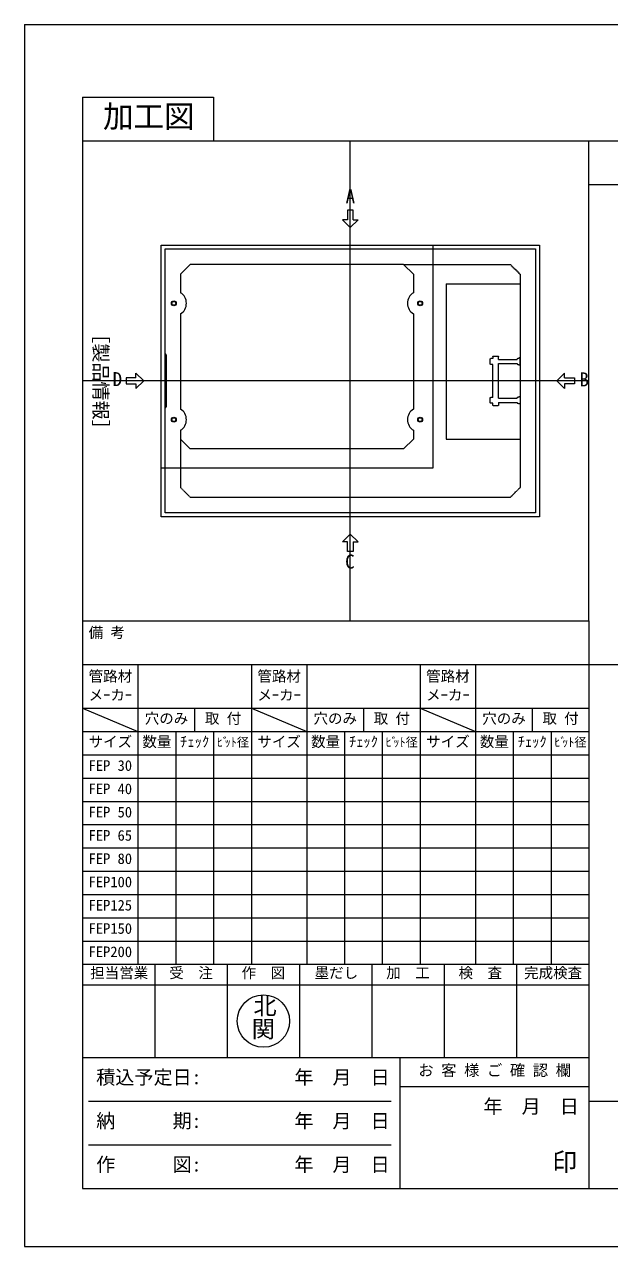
# Model space of a CAD drawing. Units: millimetres, scale not verified. Extents: x -4455 to 4455, y -3150 to 3150.
# Drawn here: x -4455 to -1438, y -3150 to 3150 of the extents above; entities that cross this region are included whole.
import ezdxf
from ezdxf.enums import TextEntityAlignment as Align

# ---------------------------------------------------------------- set-up
doc = ezdxf.new("R2010")
doc.units = ezdxf.units.MM
doc.header["$LTSCALE"] = 30
doc.linetypes.add('LONG_DASHED1', pattern=[7, 6, -1])
for name, color, linetype, lineweight in [('0-0_D-TTL', 7, 'Continuous', 9), ('0-1_Defpoints', 7, 'Continuous', 9), ('0-2_D-TTL-FRAM1', 134, 'Continuous', 9), ('0-3_D-TTL-TXT', 7, 'Continuous', 9), ('0-4_D-STR-TXT', 7, 'Continuous', 9), ('0-5_0', 134, 'Continuous', 9), ('0-6_D-STR', 7, 'Continuous', 9), ('0-8_D-STR-STR1', 7, 'LONG_DASHED1', 9), ('0-A_D-STR-STR3', 2, 'LONG_DASHED1', 9)]:
    doc.layers.add(name, color=color, linetype=linetype, lineweight=lineweight)
doc.styles.add('HG正楷書体-PRO', font='')
doc.styles.add('ＭＳ ゴシック', font='')
doc.styles.get('HG正楷書体-PRO').set_extended_font_data('HG正楷書体-PRO')
doc.styles.get('ＭＳ ゴシック').set_extended_font_data('MS Gothic')

# ---------------------------------------------------------------- blocks, each defined once
blk = doc.blocks.new('A$C4DE05FD1')
at = {"layer": '0-0_D-TTL', "color": 134}
for p, q in [((6000, 118500), (6000, 6000)), ((6000, 114000), (172200, 114000)), ((6000, 6000), (172200, 6000))]:
    blk.add_line(p, q, dxfattribs=at)
blk.add_lwpolyline([(6000, 118500), (19500, 118500), (19500, 114000)], dxfattribs=at)
at = {"layer": '0-1_Defpoints', "color": 134}
for p, q in [((0, 126000), (0, 0)), ((0, 126000), (178200, 126000)), ((0, 0), (178200, 0))]:
    blk.add_line(p, q, dxfattribs=at)
at = {"layer": '0-2_D-TTL-FRAM1'}
blk.add_line((58200, 15000), (172200, 15000), dxfattribs=at)
at = {"layer": '0-3_D-TTL-TXT', "style": 'ＭＳ ゴシック'}
blk.add_text('加工図', height=2309, dxfattribs=at).set_placement((8099.8, 114671.1), align=Align.BOTTOM_LEFT)
blk = doc.blocks.new('A$C4C6C5A58')
at = {"layer": '0-4_D-STR-TXT', "style": 'ＭＳ ゴシック'}
for s, p in [('ﾋﾞ', (0, -177.6)), ('ｯﾄ径', (811.2, -177.6))]:
    blk.add_text(s, height=923.5, dxfattribs=at).set_placement(p, align=Align.BOTTOM_LEFT)
blk = doc.blocks.new('A$C43AD63AA')
at = {"layer": '0-2_D-TTL-FRAM1'}
for p, q in [((0, 30900), (0, 0)), ((5700, 30900), (5700, 0)), ((0, 26400), (17400, 26400)), ((0, 26400), (5700, 24000)), ((11550, 26400), (11550, 24000)), ((0, 24000), (17400, 24000)), ((9600, 24000), (9600, 0)), ((13500, 24000), (13500, 0)), ((0, 21600), (17400, 21600)), ((0, 19200), (17400, 19200)), ((0, 16800), (17400, 16800)), ((0, 14400), (17400, 14400)), ((0, 12000), (17400, 12000)), ((0, 9600), (17400, 9600)), ((0, 7200), (17400, 7200)), ((0, 4800), (17400, 4800)), ((0, 2400), (17400, 2400)), ((0, 0), (17400, 0))]:
    blk.add_line(p, q, dxfattribs=at)
blk.add_lwpolyline([(0, 30900), (17400, 30900), (17400, 0)], dxfattribs=at)
at = {"layer": '0-3_D-TTL-TXT'}
blk.add_blockref('A$C4C6C5A58', (13830, 22345.2), dxfattribs=at)
at = {"layer": '0-3_D-TTL-TXT', "style": 'ＭＳ ゴシック'}
for s, p in [('管路材', (617.7, 28824.3)), ('メｰカｰ', (617.7, 26893.2)), ('穴のみ', (6401.7, 24474.3)), ('取 付', (12612.7, 24474.3)), ('サイズ', (617.7, 22074.3)), ('数量', (6155.8, 22074.3)), ('ﾁｪｯｸ', (10055.8, 22074.3))]:
    blk.add_text(s, height=1097, dxfattribs=at).set_placement(p, align=Align.BOTTOM_LEFT)
blk = doc.blocks.new('A$C77D93FA8')
at = {"layer": '0-3_D-TTL-TXT', "style": 'ＭＳ ゴシック'}
for s, p in [('FEP 30', (617.7, 19614.3)), ('FEP 40', (617.7, 17214.3)), ('FEP 50', (617.7, 14814.3)), ('FEP 65', (617.7, 12414.3)), ('FEP 80', (617.7, 10014.3)), ('FEP100', (617.7, 7614.3)), ('FEP125', (617.7, 5214.3)), ('FEP150', (617.7, 2814.3)), ('FEP200', (617.7, 414.3))]:
    blk.add_text(s, height=1097, dxfattribs=at).set_placement(p, align=Align.BOTTOM_LEFT)
blk = doc.blocks.new('A$C70CC1A47')
at = {"layer": '0-8_D-STR-STR1'}
for p, q in [((0, 4230), (180, 4050)), ((180, -4050), (180, 4050)), ((180, -4050), (0, -4230))]:
    blk.add_line(p, q, dxfattribs=at)
blk = doc.blocks.new('A$C5CC9656A')
at = {"layer": '0-6_D-STR'}
for p, q in [((0, -21000), (0, 21000)), ((0, 21000), (58500, 21000)), ((42000, 21000), (42000, -13500)), ((58500, 21000), (58500, -21000)), ((4500, 18000), (3000, 16500)), ((3000, 16500), (3000, 13643.2)), ((39000, 16500), (39000, 13643.2)), ((44100, 15000), (55500, 15000)), ((44100, 15000), (44100, -9000)), ((55500, 15000), (55500, -9000)), ((3000, 10356.8), (3000, -4356.8)), ((39000, 10356.8), (39000, -4356.8)), ((3000, -7643.2), (3000, -9000)), ((3000, -9000), (4500, -10500)), ((39000, -9000), (37500, -10500)), ((39000, -7643.2), (39000, -9000)), ((44100, -9000), (55500, -9000)), ((37500, -10500), (4500, -10500)), ((42000, -13500), (0, -13500)), ((58500, -21000), (0, -21000))]:
    blk.add_line(p, q, dxfattribs=at)
at = {"layer": '0-6_D-STR', "linetype": 'LONG_DASHED1'}
for p, q in [((600, -20400), (600, 20400)), ((600, 20400), (57900, 20400)), ((57900, 20400), (57900, -20400)), ((37500, 18000), (54000, 18000)), ((54000, 18000), (55500, 16500)), ((55500, 16500), (55500, 15000)), ((3000, -9000), (3000, -16500)), ((55500, -9000), (55500, -16500)), ((4500, -18000), (3000, -16500)), ((54000, -18000), (55500, -16500)), ((4500, -18000), (54000, -18000)), ((57900, -20400), (600, -20400))]:
    blk.add_line(p, q, dxfattribs=at)
at = {"layer": '0-6_D-STR'}
blk.add_lwpolyline([(39000, 16500), (37500, 18000), (4500, 18000)], dxfattribs=at)
for centre, radius in [((1950, 12000), 375), ((1950, 12000), 300), ((40050, 12000), 375), ((40050, 12000), 300), ((1950, -6000), 375), ((40050, -6000), 375), ((1950, -6000), 300), ((40050, -6000), 300)]:
    blk.add_circle(centre, radius, dxfattribs=at)
for centre, start, end in [((1950, 12000), 302.57897, 57.42103), ((40050, 12000), 122.57897, 237.42103), ((1950, -6000), 302.57897, 57.42103), ((40050, -6000), 122.57897, 237.42103)]:
    blk.add_arc(centre, 1950, start, end, dxfattribs=at)
at = {"layer": '0-8_D-STR-STR1', "xscale": -1, "rotation": 180}
blk.add_blockref('A$C70CC1A47', (600, 0), dxfattribs=at)
blk = doc.blocks.new('A$C1BF34DBF')
at = {"layer": '0-A_D-STR-STR3'}
for p, q in [((-2452.5, 0), (-3547.5, 0)), ((-3547.5, 0), (-3547.5, -120)), ((-2452.5, 0), (-2452.5, -120)), ((2452.5, 0), (3547.5, 0)), ((2452.5, 0), (2452.5, -120)), ((3547.5, 0), (3547.5, -120)), ((-3330, -450), (-3420, -450)), ((-3330, -3330), (-3330, -450)), ((-2670, -450), (-2580, -450)), ((-2670, -3330), (-2670, -450)), ((2670, -450), (2580, -450)), ((2670, -3330), (2670, -450)), ((3330, -3330), (3330, -450)), ((3330, -450), (3420, -450)), ((-3825, -4170), (-3825, -3390)), ((-3330, -3330), (-3765, -3330)), ((-2670, -3330), (2670, -3330)), ((3330, -3330), (3765, -3330)), ((3825, -4170), (3825, -3390)), ((-3765, -4230), (-3450, -4230)), ((-3450, -4230), (-3450, -4515)), ((-3330, -4635), (-2670, -4635)), ((-2550, -4230), (-2550, -4515)), ((-2550, -4230), (2550, -4230)), ((2550, -4230), (2550, -4515)), ((2670, -4635), (3330, -4635)), ((3450, -4230), (3450, -4515)), ((3765, -4230), (3450, -4230))]:
    blk.add_line(p, q, dxfattribs=at)
for centre, radius, start, end in [((-4018.6, -491.6), 600, 3.97846, 38.27098), ((-1981.4, -491.6), 600, 141.72902, 176.02154), ((1981.4, -491.6), 600, 3.97846, 38.27098), ((4018.6, -491.6), 600, 141.72902, 176.02154), ((-3765, -3390), 60, 90, 180), ((3765, -3390), 60, 0, 90), ((-3765, -4170), 60, 180, 270), ((-3330, -4515), 120, 180, 270), ((-2670, -4515), 120, 270, 0), ((2670, -4515), 120, 180, 270), ((3330, -4515), 120, 270, 0), ((3765, -4170), 60, 270, 0)]:
    blk.add_arc(centre, radius, start, end, dxfattribs=at)
blk = doc.blocks.new('A$C3F79667E')
at = {"layer": '0-2_D-TTL-FRAM1'}
for p, q in [((0, 87750), (78300, 87750)), ((0, 87750), (0, 0)), ((78300, 87750), (78300, 0)), ((0, 81000), (78300, 81000)), ((0, 34650), (78300, 34650)), ((11185.7, 34650), (11185.7, 20250)), ((22371.4, 34650), (22371.4, 20250)), ((33557.1, 34650), (33557.1, 20250)), ((44742.9, 34650), (44742.9, 20250)), ((55928.6, 34650), (55928.6, 20250)), ((67114.3, 34650), (67114.3, 20250)), ((0, 31500), (78300, 31500)), ((0, 20250), (78300, 20250)), ((49050, 20250), (49050, 0)), ((49050, 15750), (78300, 15750)), ((900, 13500), (47700, 13500)), ((900, 6750), (47700, 6750)), ((0, 0), (78300, 0))]:
    blk.add_line(p, q, dxfattribs=at)
at = {"layer": '0-3_D-TTL-TXT', "style": 'ＭＳ ゴシック'}
for s, height, p in [('備 考', 1645, (926.6, 84636.4)), ('担当営業', 1645, (1167, 32013.8)), ('受\u3000注', 1645, (13398.8, 32013.8)), ('作\u3000図', 1645, (24584.5, 32013.8)), ('墨だし', 1645, (35874.7, 32013.8)), ('加\u3000工', 1645, (46955.9, 32013.8)), ('検\u3000査', 1645, (58141.6, 32013.8)), ('完成検査', 1645, (68281.3, 32013.8)), ('お 客 様 ご 確 認 欄', 1732, (51917.9, 16880)), ('積込予定日:', 2165, (2102.8, 15452.7)), ('年  月  日', 2165, (61994.8, 10952.7)), ('納\u3000\u3000\u3000期:', 2165, (2102.8, 8702.7)), ('印', 2814, (72646.7, 1827.8)), ('作\u3000\u3000\u3000図:', 2165, (2102.8, 1952.7))]:
    blk.add_text(s, height=height, dxfattribs=at).set_placement(p, align=Align.BOTTOM_LEFT)
blk = doc.blocks.new('A$C13A32EE1')
at = {"layer": '0-4_D-STR-TXT'}
for p, q in [((225, 600), (225, 1350)), ((0, 0), (-600, 600)), ((-225, 600), (-600, 600)), ((0, 0), (600, 600)), ((225, 600), (600, 600))]:
    blk.add_line(p, q, dxfattribs=at)
blk.add_lwpolyline([(225, 1350), (-225, 1350), (-225, 600)], dxfattribs=at)
blk = doc.blocks.new('A$C6DD72556')
at = {"layer": '0-4_D-STR-TXT', "xscale": 2, "yscale": 2}
blk.add_blockref('A$C13A32EE1', (50678.4, -11328.9), dxfattribs=at)
at = {"layer": '0-4_D-STR-TXT', "yscale": 2}
for p, xscale, rotation in [((18728.4, -35028.9), 2, 90), ((82628.4, -35028.9), -2, 270), ((50678.4, -58728.9), -2, 180)]:
    blk.add_blockref('A$C13A32EE1', p, dxfattribs=dict(at, xscale=xscale, rotation=rotation))
at = {"layer": '0-4_D-STR-TXT', "style": 'ＭＳ ゴシック'}
for s, p in [('A', (49945, -8227.2)), ('D', (13912, -36489.9)), ('B', (86107.8, -36530.5)), ('C', (49875.2, -64696.7))]:
    blk.add_text(s, height=2165, dxfattribs=at).set_placement(p, align=Align.BOTTOM_LEFT)
blk.add_text('［製品情報］', height=2165, rotation=270, dxfattribs=at).set_placement((10346.4, -26265.7), align=Align.BOTTOM_LEFT)
blk = doc.blocks.new('A$C0E0F41D0')
at = {"layer": '0-4_D-STR-TXT'}
blk.add_blockref('A$C6DD72556', (-50678.4, 35028.9), dxfattribs=at)

msp = doc.modelspace()

# ---------------------------------------------------------------- linework, layer by layer
at = {"layer": '0-3_D-TTL-TXT', "color": 1}
msp.add_circle((-3222.86, -1987.5), 135, dxfattribs=at)
at = {"layer": '0-5_0'}
for p, q in [((-2775, 75), (-2775, 2550)), ((-1545, 75), (-1545, 2550)), ((-1545, 2325), (4155, 2325)), ((-1545, 1312.5), (-4155, 1312.5)), ((-1545, -150), (4154.98, -150))]:
    msp.add_line(p, q, dxfattribs=at)

# ---------------------------------------------------------------- block references
at = {"layer": '0-0_D-TTL'}
for name, p, xscale, yscale in [('A$C4DE05FD1', (-4455, -3150), 0.05, 0.05), ('A$C3F79667E', (-4155, -2850), 0.03333333, 0.03333333)]:
    msp.add_blockref(name, p, dxfattribs=dict(at, xscale=xscale, yscale=yscale))
at = {"layer": '0-2_D-TTL-FRAM1', "xscale": 0.05, "yscale": 0.05}
for p in [(-4155, -1695), (-3285, -1695), (-2415, -1695)]:
    msp.add_blockref('A$C43AD63AA', p, dxfattribs=at)
at = {"layer": '0-3_D-TTL-TXT', "xscale": 0.05, "yscale": 0.05}
msp.add_blockref('A$C77D93FA8', (-4155, -1695), dxfattribs=at)
at = {"layer": '0-6_D-STR', "xscale": 0.03333333, "yscale": 0.03333333}
for name, p in [('A$C0E0F41D0', (-2775, 1312.5)), ('A$C5CC9656A', (-3750, 1312.5))]:
    msp.add_blockref(name, p, dxfattribs=at)
at = {"layer": '0-A_D-STR-STR3', "xscale": -0.03333333, "yscale": 0.03333333, "rotation": 270}
msp.add_blockref('A$C1BF34DBF', (-1900, 1312.5), dxfattribs=at)

# ---------------------------------------------------------------- texts
at = {"layer": '0-3_D-TTL-TXT', "color": 1, "style": 'HG正楷書体-PRO'}
for s, p in [('北', (-3274.46, -1980.63)), ('関', (-3283.21, -2099.13))]:
    msp.add_text(s, height=87.53, dxfattribs=at).set_placement(p, align=Align.BOTTOM_LEFT)
at = {"layer": '0-3_D-TTL-TXT', "style": 'ＭＳ ゴシック'}
for p in [(-3063.51, -2334.91), (-3063.51, -2559.91), (-3063.51, -2784.91)]:
    msp.add_text('年  月  日', height=72.14, dxfattribs=at).set_placement(p, align=Align.BOTTOM_LEFT)

doc.saveas('drawing.dxf')
